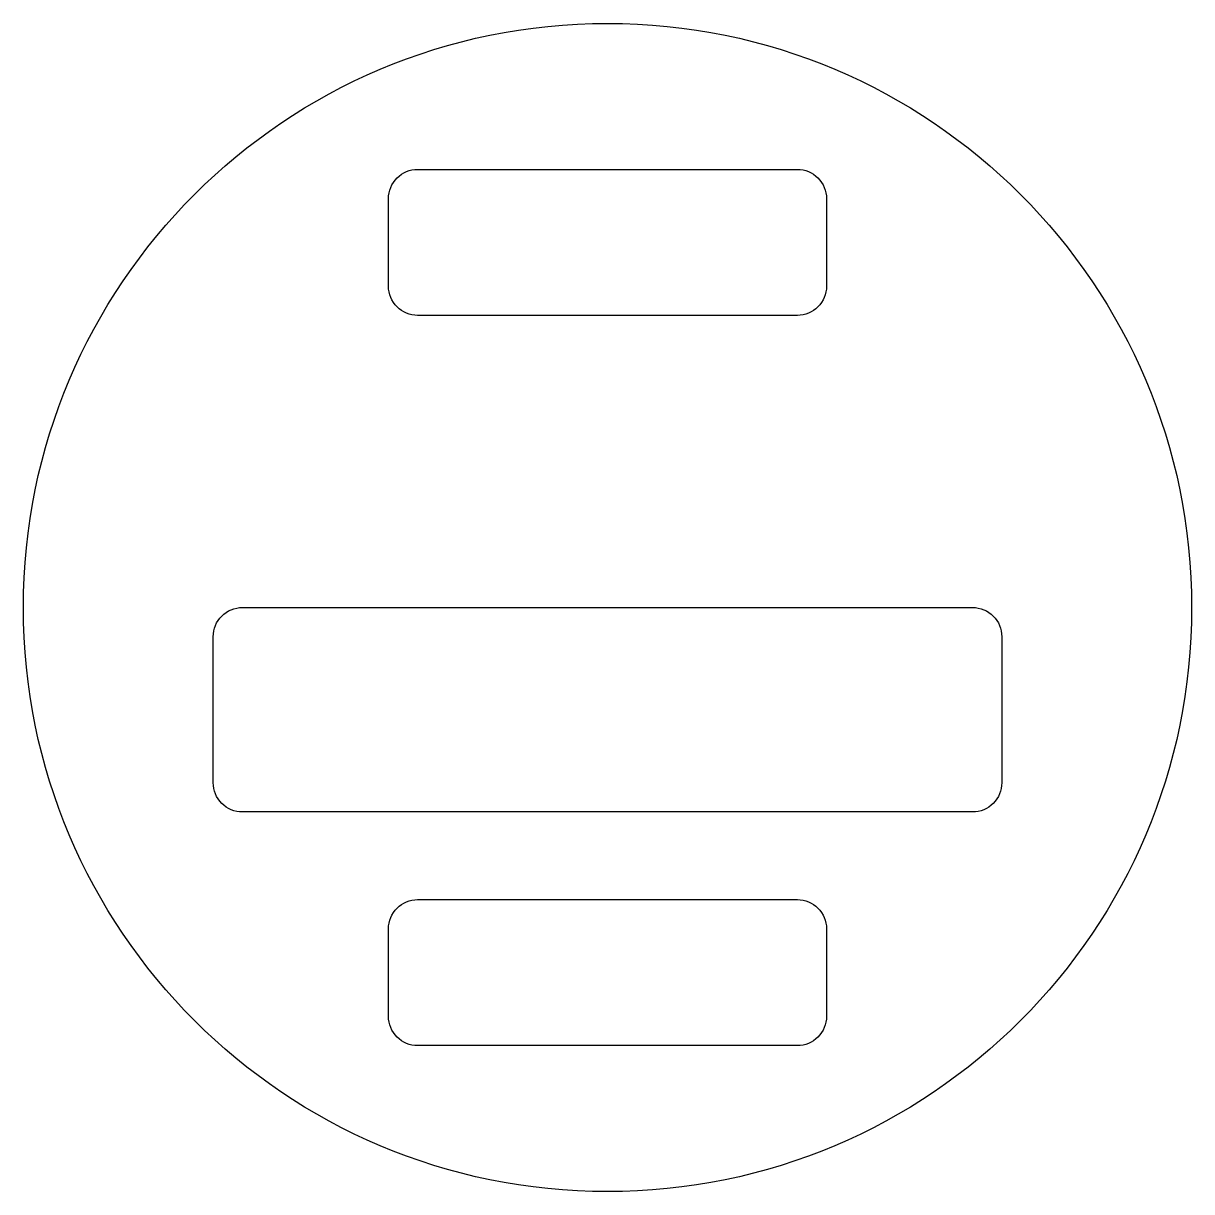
# Model space of a CAD drawing. Header units: millimetres. Extents: x -40 to 40, y -40 to 40.
import ezdxf

# ---------------------------------------------------------------- set-up
doc = ezdxf.new("R2010")
doc.units = ezdxf.units.MM
doc.layers.get('0').update_dxf_attribs({"linetype": 'CONTINUOUS'})

msp = doc.modelspace()

# ---------------------------------------------------------------- linework, layer by layer
for points in [[(-15, 22), (-15, 28, -0.414214), (-13, 30), (13, 30, -0.414214), (15, 28), (15, 22, -0.414214), (13, 20), (-13, 20, -0.414214)], [(-25, 0), (25, 0, -0.414214), (27, -2), (27, -12, -0.414214), (25, -14), (-25, -14, -0.414214), (-27, -12), (-27, -2, -0.414214)], [(-13, -20), (13, -20, -0.414214), (15, -22), (15, -28, -0.414214), (13, -30), (-13, -30, -0.414214), (-15, -28), (-15, -22, -0.414214)]]:
    msp.add_lwpolyline(points, format="xyb", close=True)
msp.add_circle((0, 0), 40)

doc.saveas('drawing.dxf')
